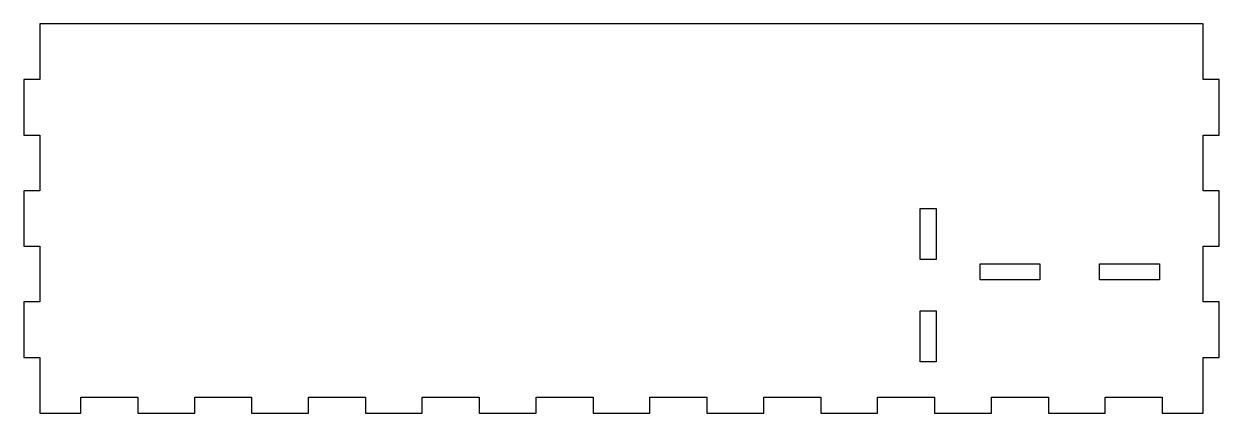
# Model space of a CAD drawing. Header units: millimetres. Extents: x -119 to 105, y -35 to 38.
import ezdxf

# ---------------------------------------------------------------- set-up
doc = ezdxf.new("R2010")
doc.units = ezdxf.units.MM

msp = doc.modelspace()

# ---------------------------------------------------------------- linework, layer by layer
for points in [[(73.2, -32.28), (73.2, -35.28), (83.86, -35.28), (83.86, -32.28), (94.53, -32.28), (94.53, -35.28), (102.2, -35.28), (102.2, -24.85), (105.2, -24.85), (105.2, -14.43), (102.2, -14.43), (102.2, -4), (105.2, -4), (105.2, 6.43), (102.2, 6.43), (102.2, 16.86), (105.2, 16.86), (105.2, 27.29), (102.2, 27.29), (102.2, 37.72), (-115.8, 37.72), (-115.8, 27.29), (-118.8, 27.29), (-118.8, 16.86), (-115.8, 16.86), (-115.8, 6.43), (-118.8, 6.43), (-118.8, -4), (-115.8, -4), (-115.8, -14.43), (-118.8, -14.43), (-118.8, -24.85), (-115.8, -24.85), (-115.8, -35.28), (-108.14, -35.28), (-108.14, -32.28), (-97.47, -32.28), (-97.47, -35.28), (-86.8, -35.28), (-86.8, -32.28), (-76.14, -32.28), (-76.14, -35.28), (-65.47, -35.28), (-65.47, -32.28), (-54.8, -32.28), (-54.8, -35.28), (-44.14, -35.28), (-44.14, -32.28), (-33.47, -32.28), (-33.47, -35.28), (-22.8, -35.28), (-22.8, -32.28), (-12.14, -32.28), (-12.14, -35.28), (-1.47, -35.28), (-1.47, -32.28), (9.2, -32.28), (9.2, -35.28), (19.86, -35.28), (19.86, -32.28), (30.53, -32.28), (30.53, -35.28), (41.2, -35.28), (41.2, -32.28), (51.86, -32.28), (51.86, -35.28), (62.53, -35.28), (62.53, -32.28)], [(52.2, 3.12), (52.2, -6.48), (49.2, -6.48), (49.2, 3.12)], [(60.4, -10.28), (60.4, -7.28), (71.6, -7.28), (71.6, -10.28)], [(82.8, -10.28), (82.8, -7.28), (94, -7.28), (94, -10.28)], [(52.2, -16.08), (52.2, -25.68), (49.2, -25.68), (49.2, -16.08)]]:
    msp.add_lwpolyline(points, close=True)

doc.saveas('drawing.dxf')
